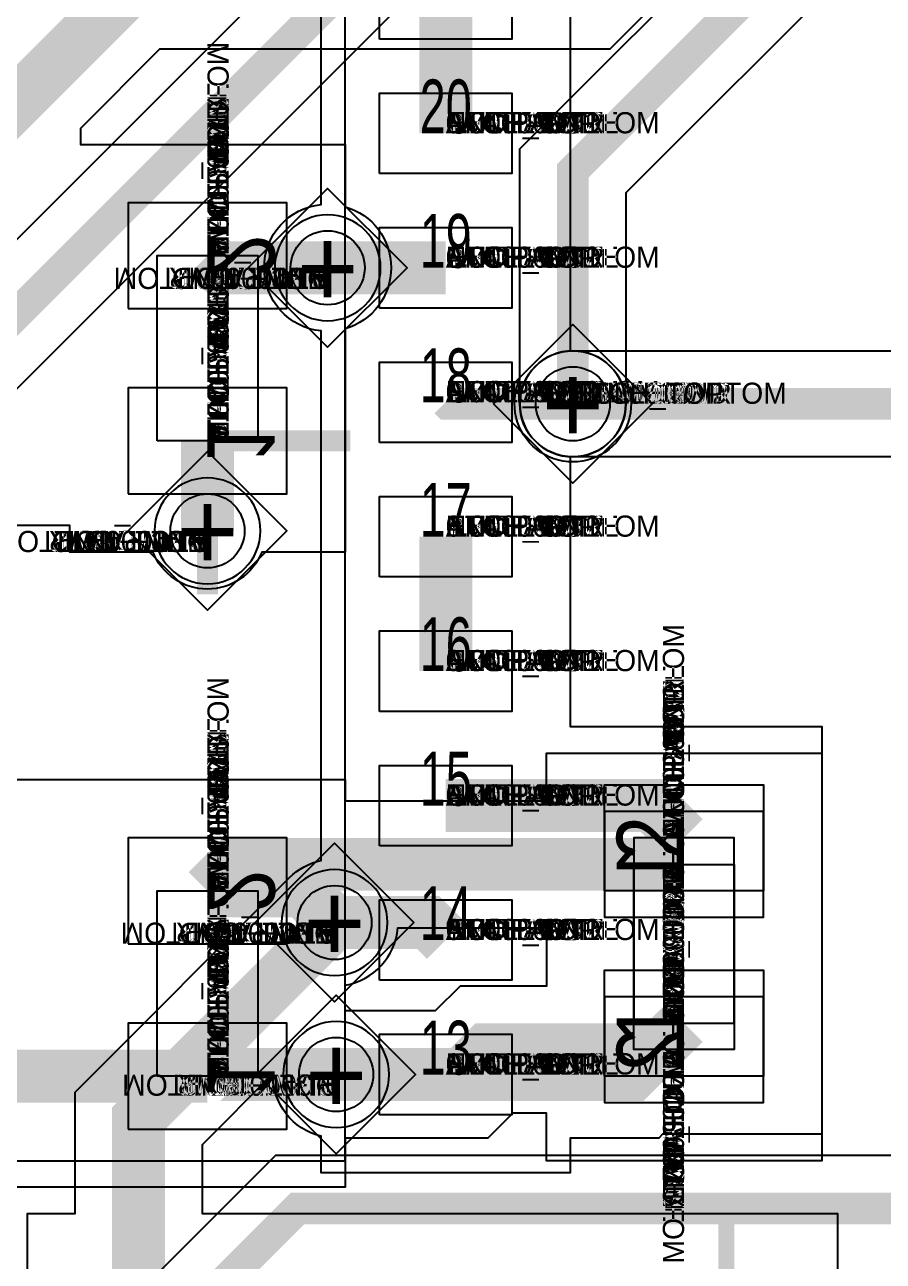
# Model space of a CAD drawing. Extents: x 0 to 323, y 0 to 320.
# Drawn here: x 105.59 to 113.69, y 182.36 to 194.04 of the extents above; entities that cross this region are included whole.
import ezdxf
from ezdxf.enums import TextEntityAlignment as Align

# ---------------------------------------------------------------- set-up
doc = ezdxf.new("R2010")
doc.units = 0
doc.header["$MEASUREMENT"] = 0
doc.layers.get('0').update_dxf_attribs({"linetype": 'CONTINUOUS'})
for name, color, linetype in [('CDN_FIGURES', 7, 'CONTINUOUS'), ('ETCH_BOTTOM', 7, 'CONTINUOUS'), ('ETCH_GND', 3, 'CONTINUOUS'), ('ETCH_INT1', 4, 'CONTINUOUS'), ('ETCH_INT2', 5, 'CONTINUOUS'), ('ETCH_PWR', 6, 'CONTINUOUS'), ('ETCH_TOP', 2, 'CONTINUOUS'), ('MANUFACTURING_NCLEGEND-1-6', 8, 'CONTINUOUS'), ('PACKAGE_GEOMETRY_ASSEMBLY_TOP', 11, 'CONTINUOUS'), ('PACKAGE_GEOMETRY_PIN_NUMBER', 9, 'CONTINUOUS')]:
    doc.layers.add(name, color=color, linetype=linetype)

# ---------------------------------------------------------------- blocks, each defined once
blk = doc.blocks.new('PAD_INFO')
for tag in ['SHAPE_TYPE', 'PAD_HEIGHT', 'PAD_LAYER', 'PAD_TYPE', 'PAD_WIDTH']:
    blk.add_attdef(tag, (0, 0), '', height=0.2)
at = {"flags": 2}
blk.add_attdef('CDN_TYPE', (0, 0), '', height=0.2, dxfattribs=at)
blk = doc.blocks.new('DRILL_INFO')
at = {"flags": 2}
blk.add_attdef('CDN_TYPE', (0, 0), '', height=0.2, dxfattribs=at)
for tag in ['FSHAPE', 'FCHAR', 'DRILL_HEIGHT', 'DIAMETER', 'PLATED', 'DRILL_WIDTH']:
    blk.add_attdef(tag, (0, 0), '', height=0.2)
blk = doc.blocks.new('VIA0700X0300')
at = {"layer": 'ETCH_BOTTOM'}
blk.add_circle((0, 0), 0.35, dxfattribs=at)
at = {"layer": 'ETCH_GND'}
blk.add_circle((0, 0), 0.35, dxfattribs=at)
at = {"layer": 'ETCH_INT1'}
blk.add_circle((0, 0), 0.35, dxfattribs=at)
at = {"layer": 'ETCH_INT2'}
blk.add_circle((0, 0), 0.35, dxfattribs=at)
at = {"layer": 'ETCH_PWR'}
blk.add_circle((0, 0), 0.35, dxfattribs=at)
at = {"layer": 'ETCH_TOP'}
blk.add_circle((0, 0), 0.35, dxfattribs=at)
ref = blk.add_blockref('PAD_INFO', (0, 0))
ref.add_attrib('PAD_LAYER', 'ETCH_TOP', (0, 0), dxfattribs={"height": 0.2})
ref.add_attrib('SHAPE_TYPE', 'NULL', (0, 0), dxfattribs={"height": 0.2})
ref.add_attrib('PAD_TYPE', 'ANTIPAD', (0, 0), dxfattribs={"height": 0.2})
ref.add_attrib('PAD_WIDTH', '0.000000', (0, 0), dxfattribs={"height": 0.2})
ref.add_attrib('PAD_HEIGHT', '0.000000', (0, 0), dxfattribs={"height": 0.2})
ref = blk.add_blockref('PAD_INFO', (0, 0))
ref.add_attrib('PAD_LAYER', 'ETCH_GND', (0, 0), dxfattribs={"height": 0.2})
ref.add_attrib('SHAPE_TYPE', 'NULL', (0, 0), dxfattribs={"height": 0.2})
ref.add_attrib('PAD_TYPE', 'ANTIPAD', (0, 0), dxfattribs={"height": 0.2})
ref.add_attrib('PAD_WIDTH', '0.000000', (0, 0), dxfattribs={"height": 0.2})
ref.add_attrib('PAD_HEIGHT', '0.000000', (0, 0), dxfattribs={"height": 0.2})
ref = blk.add_blockref('PAD_INFO', (0, 0))
ref.add_attrib('PAD_LAYER', 'ETCH_INT1', (0, 0), dxfattribs={"height": 0.2})
ref.add_attrib('SHAPE_TYPE', 'NULL', (0, 0), dxfattribs={"height": 0.2})
ref.add_attrib('PAD_TYPE', 'ANTIPAD', (0, 0), dxfattribs={"height": 0.2})
ref.add_attrib('PAD_WIDTH', '0.000000', (0, 0), dxfattribs={"height": 0.2})
ref.add_attrib('PAD_HEIGHT', '0.000000', (0, 0), dxfattribs={"height": 0.2})
ref = blk.add_blockref('PAD_INFO', (0, 0))
ref.add_attrib('PAD_LAYER', 'ETCH_INT2', (0, 0), dxfattribs={"height": 0.2})
ref.add_attrib('SHAPE_TYPE', 'NULL', (0, 0), dxfattribs={"height": 0.2})
ref.add_attrib('PAD_TYPE', 'ANTIPAD', (0, 0), dxfattribs={"height": 0.2})
ref.add_attrib('PAD_WIDTH', '0.000000', (0, 0), dxfattribs={"height": 0.2})
ref.add_attrib('PAD_HEIGHT', '0.000000', (0, 0), dxfattribs={"height": 0.2})
ref = blk.add_blockref('PAD_INFO', (0, 0))
ref.add_attrib('PAD_LAYER', 'ETCH_PWR', (0, 0), dxfattribs={"height": 0.2})
ref.add_attrib('SHAPE_TYPE', 'NULL', (0, 0), dxfattribs={"height": 0.2})
ref.add_attrib('PAD_TYPE', 'ANTIPAD', (0, 0), dxfattribs={"height": 0.2})
ref.add_attrib('PAD_WIDTH', '0.000000', (0, 0), dxfattribs={"height": 0.2})
ref.add_attrib('PAD_HEIGHT', '0.000000', (0, 0), dxfattribs={"height": 0.2})
ref = blk.add_blockref('PAD_INFO', (0, 0))
ref.add_attrib('PAD_LAYER', 'ETCH_BOTTOM', (0, 0), dxfattribs={"height": 0.2})
ref.add_attrib('SHAPE_TYPE', 'NULL', (0, 0), dxfattribs={"height": 0.2})
ref.add_attrib('PAD_TYPE', 'ANTIPAD', (0, 0), dxfattribs={"height": 0.2})
ref.add_attrib('PAD_WIDTH', '0.000000', (0, 0), dxfattribs={"height": 0.2})
ref.add_attrib('PAD_HEIGHT', '0.000000', (0, 0), dxfattribs={"height": 0.2})
ref = blk.add_blockref('PAD_INFO', (0, 0))
ref.add_attrib('PAD_LAYER', 'ETCH_TOP', (0, 0), dxfattribs={"height": 0.2})
ref.add_attrib('SHAPE_TYPE', 'NULL', (0, 0), dxfattribs={"height": 0.2})
ref.add_attrib('PAD_TYPE', 'THERMAL', (0, 0), dxfattribs={"height": 0.2})
ref.add_attrib('PAD_WIDTH', '0.000000', (0, 0), dxfattribs={"height": 0.2})
ref.add_attrib('PAD_HEIGHT', '0.000000', (0, 0), dxfattribs={"height": 0.2})
ref = blk.add_blockref('PAD_INFO', (0, 0))
ref.add_attrib('PAD_LAYER', 'ETCH_GND', (0, 0), dxfattribs={"height": 0.2})
ref.add_attrib('SHAPE_TYPE', 'NULL', (0, 0), dxfattribs={"height": 0.2})
ref.add_attrib('PAD_TYPE', 'THERMAL', (0, 0), dxfattribs={"height": 0.2})
ref.add_attrib('PAD_WIDTH', '0.000000', (0, 0), dxfattribs={"height": 0.2})
ref.add_attrib('PAD_HEIGHT', '0.000000', (0, 0), dxfattribs={"height": 0.2})
ref = blk.add_blockref('PAD_INFO', (0, 0))
ref.add_attrib('PAD_LAYER', 'ETCH_INT1', (0, 0), dxfattribs={"height": 0.2})
ref.add_attrib('SHAPE_TYPE', 'NULL', (0, 0), dxfattribs={"height": 0.2})
ref.add_attrib('PAD_TYPE', 'THERMAL', (0, 0), dxfattribs={"height": 0.2})
ref.add_attrib('PAD_WIDTH', '0.000000', (0, 0), dxfattribs={"height": 0.2})
ref.add_attrib('PAD_HEIGHT', '0.000000', (0, 0), dxfattribs={"height": 0.2})
ref = blk.add_blockref('PAD_INFO', (0, 0))
ref.add_attrib('PAD_LAYER', 'ETCH_INT2', (0, 0), dxfattribs={"height": 0.2})
ref.add_attrib('SHAPE_TYPE', 'NULL', (0, 0), dxfattribs={"height": 0.2})
ref.add_attrib('PAD_TYPE', 'THERMAL', (0, 0), dxfattribs={"height": 0.2})
ref.add_attrib('PAD_WIDTH', '0.000000', (0, 0), dxfattribs={"height": 0.2})
ref.add_attrib('PAD_HEIGHT', '0.000000', (0, 0), dxfattribs={"height": 0.2})
ref = blk.add_blockref('PAD_INFO', (0, 0))
ref.add_attrib('PAD_LAYER', 'ETCH_PWR', (0, 0), dxfattribs={"height": 0.2})
ref.add_attrib('SHAPE_TYPE', 'NULL', (0, 0), dxfattribs={"height": 0.2})
ref.add_attrib('PAD_TYPE', 'THERMAL', (0, 0), dxfattribs={"height": 0.2})
ref.add_attrib('PAD_WIDTH', '0.000000', (0, 0), dxfattribs={"height": 0.2})
ref.add_attrib('PAD_HEIGHT', '0.000000', (0, 0), dxfattribs={"height": 0.2})
ref = blk.add_blockref('PAD_INFO', (0, 0))
ref.add_attrib('PAD_LAYER', 'ETCH_BOTTOM', (0, 0), dxfattribs={"height": 0.2})
ref.add_attrib('SHAPE_TYPE', 'NULL', (0, 0), dxfattribs={"height": 0.2})
ref.add_attrib('PAD_TYPE', 'THERMAL', (0, 0), dxfattribs={"height": 0.2})
ref.add_attrib('PAD_WIDTH', '0.000000', (0, 0), dxfattribs={"height": 0.2})
ref.add_attrib('PAD_HEIGHT', '0.000000', (0, 0), dxfattribs={"height": 0.2})
ref = blk.add_blockref('PAD_INFO', (0, 0))
ref.add_attrib('PAD_LAYER', 'ETCH_TOP', (0, 0), dxfattribs={"height": 0.2})
ref.add_attrib('SHAPE_TYPE', 'CIRCLE', (0, 0), dxfattribs={"height": 0.2})
ref.add_attrib('PAD_TYPE', 'REGULAR', (0, 0), dxfattribs={"height": 0.2})
ref.add_attrib('PAD_WIDTH', '0.700000', (0, 0), dxfattribs={"height": 0.2})
ref.add_attrib('PAD_HEIGHT', '0.700000', (0, 0), dxfattribs={"height": 0.2})
ref = blk.add_blockref('PAD_INFO', (0, 0))
ref.add_attrib('PAD_LAYER', 'ETCH_GND', (0, 0), dxfattribs={"height": 0.2})
ref.add_attrib('SHAPE_TYPE', 'CIRCLE', (0, 0), dxfattribs={"height": 0.2})
ref.add_attrib('PAD_TYPE', 'REGULAR', (0, 0), dxfattribs={"height": 0.2})
ref.add_attrib('PAD_WIDTH', '0.700000', (0, 0), dxfattribs={"height": 0.2})
ref.add_attrib('PAD_HEIGHT', '0.700000', (0, 0), dxfattribs={"height": 0.2})
ref = blk.add_blockref('PAD_INFO', (0, 0))
ref.add_attrib('PAD_LAYER', 'ETCH_INT1', (0, 0), dxfattribs={"height": 0.2})
ref.add_attrib('SHAPE_TYPE', 'CIRCLE', (0, 0), dxfattribs={"height": 0.2})
ref.add_attrib('PAD_TYPE', 'REGULAR', (0, 0), dxfattribs={"height": 0.2})
ref.add_attrib('PAD_WIDTH', '0.700000', (0, 0), dxfattribs={"height": 0.2})
ref.add_attrib('PAD_HEIGHT', '0.700000', (0, 0), dxfattribs={"height": 0.2})
ref = blk.add_blockref('PAD_INFO', (0, 0))
ref.add_attrib('PAD_LAYER', 'ETCH_INT2', (0, 0), dxfattribs={"height": 0.2})
ref.add_attrib('SHAPE_TYPE', 'CIRCLE', (0, 0), dxfattribs={"height": 0.2})
ref.add_attrib('PAD_TYPE', 'REGULAR', (0, 0), dxfattribs={"height": 0.2})
ref.add_attrib('PAD_WIDTH', '0.700000', (0, 0), dxfattribs={"height": 0.2})
ref.add_attrib('PAD_HEIGHT', '0.700000', (0, 0), dxfattribs={"height": 0.2})
ref = blk.add_blockref('PAD_INFO', (0, 0))
ref.add_attrib('PAD_LAYER', 'ETCH_PWR', (0, 0), dxfattribs={"height": 0.2})
ref.add_attrib('SHAPE_TYPE', 'CIRCLE', (0, 0), dxfattribs={"height": 0.2})
ref.add_attrib('PAD_TYPE', 'REGULAR', (0, 0), dxfattribs={"height": 0.2})
ref.add_attrib('PAD_WIDTH', '0.700000', (0, 0), dxfattribs={"height": 0.2})
ref.add_attrib('PAD_HEIGHT', '0.700000', (0, 0), dxfattribs={"height": 0.2})
ref = blk.add_blockref('PAD_INFO', (0, 0))
ref.add_attrib('PAD_LAYER', 'ETCH_BOTTOM', (0, 0), dxfattribs={"height": 0.2})
ref.add_attrib('SHAPE_TYPE', 'CIRCLE', (0, 0), dxfattribs={"height": 0.2})
ref.add_attrib('PAD_TYPE', 'REGULAR', (0, 0), dxfattribs={"height": 0.2})
ref.add_attrib('PAD_WIDTH', '0.700000', (0, 0), dxfattribs={"height": 0.2})
ref.add_attrib('PAD_HEIGHT', '0.700000', (0, 0), dxfattribs={"height": 0.2})
ref = blk.add_blockref('DRILL_INFO', (0, 0))
ref.add_attrib('DIAMETER', '0.300000', (0, 0), dxfattribs={"height": 0.2})
ref.add_attrib('PLATED', 'PLATED', (0, 0), dxfattribs={"height": 0.2})
ref.add_attrib('FSHAPE', 'DIAMOND', (0, 0), dxfattribs={"height": 0.2})
ref.add_attrib('FCHAR', '+', (0, 0), dxfattribs={"height": 0.2})
ref.add_attrib('DRILL_WIDTH', '1.500000', (0, 0), dxfattribs={"height": 0.2})
ref.add_attrib('DRILL_HEIGHT', '1.500000', (0, 0), dxfattribs={"height": 0.2})
for tag in ['CDN_TYPE', 'PIN']:
    blk.add_attdef(tag, (0, 0), '', height=0.2)
at = {"flags": 2}
for tag in ['PSTKNAME', 'BBV']:
    blk.add_attdef(tag, (0, 0), '', height=0.2, dxfattribs=at)
blk = doc.blocks.new('FIGURE_DIAMOND')
at = {"layer": 'CDN_FIGURES'}
blk.add_lwpolyline([(-0.5, 0), (0, 0.5), (0.5, 0), (0, -0.5)], close=True, dxfattribs=at)
blk = doc.blocks.new('RC1000X1500TS')
at = {"layer": 'ETCH_TOP'}
blk.add_lwpolyline([(-0.5, -0.75), (-0.5, 0.75), (0.5, 0.75), (0.5, -0.75)], close=True, dxfattribs=at)
ref = blk.add_blockref('PAD_INFO', (0, 0))
ref.add_attrib('PAD_LAYER', 'ETCH_TOP', (0, 0), dxfattribs={"height": 0.2})
ref.add_attrib('SHAPE_TYPE', 'NULL', (0, 0), dxfattribs={"height": 0.2})
ref.add_attrib('PAD_TYPE', 'ANTIPAD', (0, 0), dxfattribs={"height": 0.2})
ref.add_attrib('PAD_WIDTH', '0.000000', (0, 0), dxfattribs={"height": 0.2})
ref.add_attrib('PAD_HEIGHT', '0.000000', (0, 0), dxfattribs={"height": 0.2})
ref = blk.add_blockref('PAD_INFO', (0, 0))
ref.add_attrib('PAD_LAYER', 'ETCH_GND', (0, 0), dxfattribs={"height": 0.2})
ref.add_attrib('SHAPE_TYPE', 'NULL', (0, 0), dxfattribs={"height": 0.2})
ref.add_attrib('PAD_TYPE', 'ANTIPAD', (0, 0), dxfattribs={"height": 0.2})
ref.add_attrib('PAD_WIDTH', '0.000000', (0, 0), dxfattribs={"height": 0.2})
ref.add_attrib('PAD_HEIGHT', '0.000000', (0, 0), dxfattribs={"height": 0.2})
ref = blk.add_blockref('PAD_INFO', (0, 0))
ref.add_attrib('PAD_LAYER', 'ETCH_INT1', (0, 0), dxfattribs={"height": 0.2})
ref.add_attrib('SHAPE_TYPE', 'NULL', (0, 0), dxfattribs={"height": 0.2})
ref.add_attrib('PAD_TYPE', 'ANTIPAD', (0, 0), dxfattribs={"height": 0.2})
ref.add_attrib('PAD_WIDTH', '0.000000', (0, 0), dxfattribs={"height": 0.2})
ref.add_attrib('PAD_HEIGHT', '0.000000', (0, 0), dxfattribs={"height": 0.2})
ref = blk.add_blockref('PAD_INFO', (0, 0))
ref.add_attrib('PAD_LAYER', 'ETCH_INT2', (0, 0), dxfattribs={"height": 0.2})
ref.add_attrib('SHAPE_TYPE', 'NULL', (0, 0), dxfattribs={"height": 0.2})
ref.add_attrib('PAD_TYPE', 'ANTIPAD', (0, 0), dxfattribs={"height": 0.2})
ref.add_attrib('PAD_WIDTH', '0.000000', (0, 0), dxfattribs={"height": 0.2})
ref.add_attrib('PAD_HEIGHT', '0.000000', (0, 0), dxfattribs={"height": 0.2})
ref = blk.add_blockref('PAD_INFO', (0, 0))
ref.add_attrib('PAD_LAYER', 'ETCH_PWR', (0, 0), dxfattribs={"height": 0.2})
ref.add_attrib('SHAPE_TYPE', 'NULL', (0, 0), dxfattribs={"height": 0.2})
ref.add_attrib('PAD_TYPE', 'ANTIPAD', (0, 0), dxfattribs={"height": 0.2})
ref.add_attrib('PAD_WIDTH', '0.000000', (0, 0), dxfattribs={"height": 0.2})
ref.add_attrib('PAD_HEIGHT', '0.000000', (0, 0), dxfattribs={"height": 0.2})
ref = blk.add_blockref('PAD_INFO', (0, 0))
ref.add_attrib('PAD_LAYER', 'ETCH_BOTTOM', (0, 0), dxfattribs={"height": 0.2})
ref.add_attrib('SHAPE_TYPE', 'NULL', (0, 0), dxfattribs={"height": 0.2})
ref.add_attrib('PAD_TYPE', 'ANTIPAD', (0, 0), dxfattribs={"height": 0.2})
ref.add_attrib('PAD_WIDTH', '0.000000', (0, 0), dxfattribs={"height": 0.2})
ref.add_attrib('PAD_HEIGHT', '0.000000', (0, 0), dxfattribs={"height": 0.2})
ref = blk.add_blockref('PAD_INFO', (0, 0))
ref.add_attrib('PAD_LAYER', 'ETCH_TOP', (0, 0), dxfattribs={"height": 0.2})
ref.add_attrib('SHAPE_TYPE', 'NULL', (0, 0), dxfattribs={"height": 0.2})
ref.add_attrib('PAD_TYPE', 'THERMAL', (0, 0), dxfattribs={"height": 0.2})
ref.add_attrib('PAD_WIDTH', '0.000000', (0, 0), dxfattribs={"height": 0.2})
ref.add_attrib('PAD_HEIGHT', '0.000000', (0, 0), dxfattribs={"height": 0.2})
ref = blk.add_blockref('PAD_INFO', (0, 0))
ref.add_attrib('PAD_LAYER', 'ETCH_GND', (0, 0), dxfattribs={"height": 0.2})
ref.add_attrib('SHAPE_TYPE', 'NULL', (0, 0), dxfattribs={"height": 0.2})
ref.add_attrib('PAD_TYPE', 'THERMAL', (0, 0), dxfattribs={"height": 0.2})
ref.add_attrib('PAD_WIDTH', '0.000000', (0, 0), dxfattribs={"height": 0.2})
ref.add_attrib('PAD_HEIGHT', '0.000000', (0, 0), dxfattribs={"height": 0.2})
ref = blk.add_blockref('PAD_INFO', (0, 0))
ref.add_attrib('PAD_LAYER', 'ETCH_INT1', (0, 0), dxfattribs={"height": 0.2})
ref.add_attrib('SHAPE_TYPE', 'NULL', (0, 0), dxfattribs={"height": 0.2})
ref.add_attrib('PAD_TYPE', 'THERMAL', (0, 0), dxfattribs={"height": 0.2})
ref.add_attrib('PAD_WIDTH', '0.000000', (0, 0), dxfattribs={"height": 0.2})
ref.add_attrib('PAD_HEIGHT', '0.000000', (0, 0), dxfattribs={"height": 0.2})
ref = blk.add_blockref('PAD_INFO', (0, 0))
ref.add_attrib('PAD_LAYER', 'ETCH_INT2', (0, 0), dxfattribs={"height": 0.2})
ref.add_attrib('SHAPE_TYPE', 'NULL', (0, 0), dxfattribs={"height": 0.2})
ref.add_attrib('PAD_TYPE', 'THERMAL', (0, 0), dxfattribs={"height": 0.2})
ref.add_attrib('PAD_WIDTH', '0.000000', (0, 0), dxfattribs={"height": 0.2})
ref.add_attrib('PAD_HEIGHT', '0.000000', (0, 0), dxfattribs={"height": 0.2})
ref = blk.add_blockref('PAD_INFO', (0, 0))
ref.add_attrib('PAD_LAYER', 'ETCH_PWR', (0, 0), dxfattribs={"height": 0.2})
ref.add_attrib('SHAPE_TYPE', 'NULL', (0, 0), dxfattribs={"height": 0.2})
ref.add_attrib('PAD_TYPE', 'THERMAL', (0, 0), dxfattribs={"height": 0.2})
ref.add_attrib('PAD_WIDTH', '0.000000', (0, 0), dxfattribs={"height": 0.2})
ref.add_attrib('PAD_HEIGHT', '0.000000', (0, 0), dxfattribs={"height": 0.2})
ref = blk.add_blockref('PAD_INFO', (0, 0))
ref.add_attrib('PAD_LAYER', 'ETCH_BOTTOM', (0, 0), dxfattribs={"height": 0.2})
ref.add_attrib('SHAPE_TYPE', 'NULL', (0, 0), dxfattribs={"height": 0.2})
ref.add_attrib('PAD_TYPE', 'THERMAL', (0, 0), dxfattribs={"height": 0.2})
ref.add_attrib('PAD_WIDTH', '0.000000', (0, 0), dxfattribs={"height": 0.2})
ref.add_attrib('PAD_HEIGHT', '0.000000', (0, 0), dxfattribs={"height": 0.2})
ref = blk.add_blockref('PAD_INFO', (0, 0))
ref.add_attrib('PAD_LAYER', 'ETCH_GND', (0, 0), dxfattribs={"height": 0.2})
ref.add_attrib('SHAPE_TYPE', 'NULL', (0, 0), dxfattribs={"height": 0.2})
ref.add_attrib('PAD_TYPE', 'REGULAR', (0, 0), dxfattribs={"height": 0.2})
ref.add_attrib('PAD_WIDTH', '0.000000', (0, 0), dxfattribs={"height": 0.2})
ref.add_attrib('PAD_HEIGHT', '0.000000', (0, 0), dxfattribs={"height": 0.2})
ref = blk.add_blockref('PAD_INFO', (0, 0))
ref.add_attrib('PAD_LAYER', 'ETCH_INT1', (0, 0), dxfattribs={"height": 0.2})
ref.add_attrib('SHAPE_TYPE', 'NULL', (0, 0), dxfattribs={"height": 0.2})
ref.add_attrib('PAD_TYPE', 'REGULAR', (0, 0), dxfattribs={"height": 0.2})
ref.add_attrib('PAD_WIDTH', '0.000000', (0, 0), dxfattribs={"height": 0.2})
ref.add_attrib('PAD_HEIGHT', '0.000000', (0, 0), dxfattribs={"height": 0.2})
ref = blk.add_blockref('PAD_INFO', (0, 0))
ref.add_attrib('PAD_LAYER', 'ETCH_INT2', (0, 0), dxfattribs={"height": 0.2})
ref.add_attrib('SHAPE_TYPE', 'NULL', (0, 0), dxfattribs={"height": 0.2})
ref.add_attrib('PAD_TYPE', 'REGULAR', (0, 0), dxfattribs={"height": 0.2})
ref.add_attrib('PAD_WIDTH', '0.000000', (0, 0), dxfattribs={"height": 0.2})
ref.add_attrib('PAD_HEIGHT', '0.000000', (0, 0), dxfattribs={"height": 0.2})
ref = blk.add_blockref('PAD_INFO', (0, 0))
ref.add_attrib('PAD_LAYER', 'ETCH_PWR', (0, 0), dxfattribs={"height": 0.2})
ref.add_attrib('SHAPE_TYPE', 'NULL', (0, 0), dxfattribs={"height": 0.2})
ref.add_attrib('PAD_TYPE', 'REGULAR', (0, 0), dxfattribs={"height": 0.2})
ref.add_attrib('PAD_WIDTH', '0.000000', (0, 0), dxfattribs={"height": 0.2})
ref.add_attrib('PAD_HEIGHT', '0.000000', (0, 0), dxfattribs={"height": 0.2})
ref = blk.add_blockref('PAD_INFO', (0, 0))
ref.add_attrib('PAD_LAYER', 'ETCH_BOTTOM', (0, 0), dxfattribs={"height": 0.2})
ref.add_attrib('SHAPE_TYPE', 'NULL', (0, 0), dxfattribs={"height": 0.2})
ref.add_attrib('PAD_TYPE', 'REGULAR', (0, 0), dxfattribs={"height": 0.2})
ref.add_attrib('PAD_WIDTH', '0.000000', (0, 0), dxfattribs={"height": 0.2})
ref.add_attrib('PAD_HEIGHT', '0.000000', (0, 0), dxfattribs={"height": 0.2})
ref = blk.add_blockref('DRILL_INFO', (0, 0))
ref.add_attrib('DIAMETER', '0.000000', (0, 0), dxfattribs={"height": 0.2})
ref.add_attrib('PLATED', 'PLATED', (0, 0), dxfattribs={"height": 0.2})
ref.add_attrib('FSHAPE', 'NULL', (0, 0), dxfattribs={"height": 0.2})
ref.add_attrib('DRILL_WIDTH', '0.000000', (0, 0), dxfattribs={"height": 0.2})
ref.add_attrib('DRILL_HEIGHT', '0.000000', (0, 0), dxfattribs={"height": 0.2})
ref = blk.add_blockref('PAD_INFO', (0, 0))
ref.add_attrib('PAD_LAYER', 'ETCH_TOP', (0, 0), dxfattribs={"height": 0.2})
ref.add_attrib('SHAPE_TYPE', 'RECTANGLE', (0, 0), dxfattribs={"height": 0.2})
ref.add_attrib('PAD_TYPE', 'REGULAR', (0, 0), dxfattribs={"height": 0.2})
ref.add_attrib('PAD_WIDTH', '1.000000', (0, 0), dxfattribs={"height": 0.2})
ref.add_attrib('PAD_HEIGHT', '1.500000', (0, 0), dxfattribs={"height": 0.2})
for tag in ['CDN_TYPE', 'PIN']:
    blk.add_attdef(tag, (0, 0), '', height=0.2)
at = {"flags": 2}
for tag in ['PSTKNAME', 'BBV']:
    blk.add_attdef(tag, (0, 0), '', height=0.2, dxfattribs=at)
blk = doc.blocks.new('F56')
at = {"layer": 'PACKAGE_GEOMETRY_ASSEMBLY_TOP'}
blk.add_lwpolyline([(0, -0.475), (1.75, -0.475), (1.75, 0.475), (0, 0.475)], close=True, dxfattribs=at)
at = {"layer": 'ETCH_TOP'}
ref = blk.add_blockref('RC1000X1500TS', (0, 0), dxfattribs=at)
ref.add_attrib('CDN_TYPE', 'PIN', (0, 0), dxfattribs={"height": 0.2})
ref.add_attrib('PIN', '1', (0, 0), dxfattribs={"height": 0.2})
ref = blk.add_blockref('RC1000X1500TS', (1.75, 0), dxfattribs=at)
ref.add_attrib('CDN_TYPE', 'PIN', (0, 0), dxfattribs={"height": 0.2})
ref.add_attrib('PIN', '2', (0, 0), dxfattribs={"height": 0.2})
at = {"flags": 2}
for tag in ['SYMBOL_TYPE', 'CDN_TYPE', 'REFDES']:
    blk.add_attdef(tag, (0, 0), '', height=0.2, dxfattribs=at)
blk = doc.blocks.new('RC1250X0760TS')
at = {"layer": 'ETCH_TOP'}
blk.add_lwpolyline([(-0.625, -0.38), (-0.625, 0.38), (0.625, 0.38), (0.625, -0.38)], close=True, dxfattribs=at)
ref = blk.add_blockref('PAD_INFO', (0, 0))
ref.add_attrib('PAD_LAYER', 'ETCH_TOP', (0, 0), dxfattribs={"height": 0.2})
ref.add_attrib('SHAPE_TYPE', 'NULL', (0, 0), dxfattribs={"height": 0.2})
ref.add_attrib('PAD_TYPE', 'ANTIPAD', (0, 0), dxfattribs={"height": 0.2})
ref.add_attrib('PAD_WIDTH', '0.000000', (0, 0), dxfattribs={"height": 0.2})
ref.add_attrib('PAD_HEIGHT', '0.000000', (0, 0), dxfattribs={"height": 0.2})
ref = blk.add_blockref('PAD_INFO', (0, 0))
ref.add_attrib('PAD_LAYER', 'ETCH_GND', (0, 0), dxfattribs={"height": 0.2})
ref.add_attrib('SHAPE_TYPE', 'NULL', (0, 0), dxfattribs={"height": 0.2})
ref.add_attrib('PAD_TYPE', 'ANTIPAD', (0, 0), dxfattribs={"height": 0.2})
ref.add_attrib('PAD_WIDTH', '0.000000', (0, 0), dxfattribs={"height": 0.2})
ref.add_attrib('PAD_HEIGHT', '0.000000', (0, 0), dxfattribs={"height": 0.2})
ref = blk.add_blockref('PAD_INFO', (0, 0))
ref.add_attrib('PAD_LAYER', 'ETCH_INT1', (0, 0), dxfattribs={"height": 0.2})
ref.add_attrib('SHAPE_TYPE', 'NULL', (0, 0), dxfattribs={"height": 0.2})
ref.add_attrib('PAD_TYPE', 'ANTIPAD', (0, 0), dxfattribs={"height": 0.2})
ref.add_attrib('PAD_WIDTH', '0.000000', (0, 0), dxfattribs={"height": 0.2})
ref.add_attrib('PAD_HEIGHT', '0.000000', (0, 0), dxfattribs={"height": 0.2})
ref = blk.add_blockref('PAD_INFO', (0, 0))
ref.add_attrib('PAD_LAYER', 'ETCH_INT2', (0, 0), dxfattribs={"height": 0.2})
ref.add_attrib('SHAPE_TYPE', 'NULL', (0, 0), dxfattribs={"height": 0.2})
ref.add_attrib('PAD_TYPE', 'ANTIPAD', (0, 0), dxfattribs={"height": 0.2})
ref.add_attrib('PAD_WIDTH', '0.000000', (0, 0), dxfattribs={"height": 0.2})
ref.add_attrib('PAD_HEIGHT', '0.000000', (0, 0), dxfattribs={"height": 0.2})
ref = blk.add_blockref('PAD_INFO', (0, 0))
ref.add_attrib('PAD_LAYER', 'ETCH_PWR', (0, 0), dxfattribs={"height": 0.2})
ref.add_attrib('SHAPE_TYPE', 'NULL', (0, 0), dxfattribs={"height": 0.2})
ref.add_attrib('PAD_TYPE', 'ANTIPAD', (0, 0), dxfattribs={"height": 0.2})
ref.add_attrib('PAD_WIDTH', '0.000000', (0, 0), dxfattribs={"height": 0.2})
ref.add_attrib('PAD_HEIGHT', '0.000000', (0, 0), dxfattribs={"height": 0.2})
ref = blk.add_blockref('PAD_INFO', (0, 0))
ref.add_attrib('PAD_LAYER', 'ETCH_BOTTOM', (0, 0), dxfattribs={"height": 0.2})
ref.add_attrib('SHAPE_TYPE', 'NULL', (0, 0), dxfattribs={"height": 0.2})
ref.add_attrib('PAD_TYPE', 'ANTIPAD', (0, 0), dxfattribs={"height": 0.2})
ref.add_attrib('PAD_WIDTH', '0.000000', (0, 0), dxfattribs={"height": 0.2})
ref.add_attrib('PAD_HEIGHT', '0.000000', (0, 0), dxfattribs={"height": 0.2})
ref = blk.add_blockref('PAD_INFO', (0, 0))
ref.add_attrib('PAD_LAYER', 'ETCH_TOP', (0, 0), dxfattribs={"height": 0.2})
ref.add_attrib('SHAPE_TYPE', 'NULL', (0, 0), dxfattribs={"height": 0.2})
ref.add_attrib('PAD_TYPE', 'THERMAL', (0, 0), dxfattribs={"height": 0.2})
ref.add_attrib('PAD_WIDTH', '0.000000', (0, 0), dxfattribs={"height": 0.2})
ref.add_attrib('PAD_HEIGHT', '0.000000', (0, 0), dxfattribs={"height": 0.2})
ref = blk.add_blockref('PAD_INFO', (0, 0))
ref.add_attrib('PAD_LAYER', 'ETCH_GND', (0, 0), dxfattribs={"height": 0.2})
ref.add_attrib('SHAPE_TYPE', 'NULL', (0, 0), dxfattribs={"height": 0.2})
ref.add_attrib('PAD_TYPE', 'THERMAL', (0, 0), dxfattribs={"height": 0.2})
ref.add_attrib('PAD_WIDTH', '0.000000', (0, 0), dxfattribs={"height": 0.2})
ref.add_attrib('PAD_HEIGHT', '0.000000', (0, 0), dxfattribs={"height": 0.2})
ref = blk.add_blockref('PAD_INFO', (0, 0))
ref.add_attrib('PAD_LAYER', 'ETCH_INT1', (0, 0), dxfattribs={"height": 0.2})
ref.add_attrib('SHAPE_TYPE', 'NULL', (0, 0), dxfattribs={"height": 0.2})
ref.add_attrib('PAD_TYPE', 'THERMAL', (0, 0), dxfattribs={"height": 0.2})
ref.add_attrib('PAD_WIDTH', '0.000000', (0, 0), dxfattribs={"height": 0.2})
ref.add_attrib('PAD_HEIGHT', '0.000000', (0, 0), dxfattribs={"height": 0.2})
ref = blk.add_blockref('PAD_INFO', (0, 0))
ref.add_attrib('PAD_LAYER', 'ETCH_INT2', (0, 0), dxfattribs={"height": 0.2})
ref.add_attrib('SHAPE_TYPE', 'NULL', (0, 0), dxfattribs={"height": 0.2})
ref.add_attrib('PAD_TYPE', 'THERMAL', (0, 0), dxfattribs={"height": 0.2})
ref.add_attrib('PAD_WIDTH', '0.000000', (0, 0), dxfattribs={"height": 0.2})
ref.add_attrib('PAD_HEIGHT', '0.000000', (0, 0), dxfattribs={"height": 0.2})
ref = blk.add_blockref('PAD_INFO', (0, 0))
ref.add_attrib('PAD_LAYER', 'ETCH_PWR', (0, 0), dxfattribs={"height": 0.2})
ref.add_attrib('SHAPE_TYPE', 'NULL', (0, 0), dxfattribs={"height": 0.2})
ref.add_attrib('PAD_TYPE', 'THERMAL', (0, 0), dxfattribs={"height": 0.2})
ref.add_attrib('PAD_WIDTH', '0.000000', (0, 0), dxfattribs={"height": 0.2})
ref.add_attrib('PAD_HEIGHT', '0.000000', (0, 0), dxfattribs={"height": 0.2})
ref = blk.add_blockref('PAD_INFO', (0, 0))
ref.add_attrib('PAD_LAYER', 'ETCH_BOTTOM', (0, 0), dxfattribs={"height": 0.2})
ref.add_attrib('SHAPE_TYPE', 'NULL', (0, 0), dxfattribs={"height": 0.2})
ref.add_attrib('PAD_TYPE', 'THERMAL', (0, 0), dxfattribs={"height": 0.2})
ref.add_attrib('PAD_WIDTH', '0.000000', (0, 0), dxfattribs={"height": 0.2})
ref.add_attrib('PAD_HEIGHT', '0.000000', (0, 0), dxfattribs={"height": 0.2})
ref = blk.add_blockref('PAD_INFO', (0, 0))
ref.add_attrib('PAD_LAYER', 'ETCH_TOP', (0, 0), dxfattribs={"height": 0.2})
ref.add_attrib('SHAPE_TYPE', 'RECTANGLE', (0, 0), dxfattribs={"height": 0.2})
ref.add_attrib('PAD_TYPE', 'REGULAR', (0, 0), dxfattribs={"height": 0.2})
ref.add_attrib('PAD_WIDTH', '1.250000', (0, 0), dxfattribs={"height": 0.2})
ref.add_attrib('PAD_HEIGHT', '0.760000', (0, 0), dxfattribs={"height": 0.2})
ref = blk.add_blockref('PAD_INFO', (0, 0))
ref.add_attrib('PAD_LAYER', 'ETCH_GND', (0, 0), dxfattribs={"height": 0.2})
ref.add_attrib('SHAPE_TYPE', 'NULL', (0, 0), dxfattribs={"height": 0.2})
ref.add_attrib('PAD_TYPE', 'REGULAR', (0, 0), dxfattribs={"height": 0.2})
ref.add_attrib('PAD_WIDTH', '0.000000', (0, 0), dxfattribs={"height": 0.2})
ref.add_attrib('PAD_HEIGHT', '0.000000', (0, 0), dxfattribs={"height": 0.2})
ref = blk.add_blockref('PAD_INFO', (0, 0))
ref.add_attrib('PAD_LAYER', 'ETCH_INT1', (0, 0), dxfattribs={"height": 0.2})
ref.add_attrib('SHAPE_TYPE', 'NULL', (0, 0), dxfattribs={"height": 0.2})
ref.add_attrib('PAD_TYPE', 'REGULAR', (0, 0), dxfattribs={"height": 0.2})
ref.add_attrib('PAD_WIDTH', '0.000000', (0, 0), dxfattribs={"height": 0.2})
ref.add_attrib('PAD_HEIGHT', '0.000000', (0, 0), dxfattribs={"height": 0.2})
ref = blk.add_blockref('PAD_INFO', (0, 0))
ref.add_attrib('PAD_LAYER', 'ETCH_INT2', (0, 0), dxfattribs={"height": 0.2})
ref.add_attrib('SHAPE_TYPE', 'NULL', (0, 0), dxfattribs={"height": 0.2})
ref.add_attrib('PAD_TYPE', 'REGULAR', (0, 0), dxfattribs={"height": 0.2})
ref.add_attrib('PAD_WIDTH', '0.000000', (0, 0), dxfattribs={"height": 0.2})
ref.add_attrib('PAD_HEIGHT', '0.000000', (0, 0), dxfattribs={"height": 0.2})
ref = blk.add_blockref('PAD_INFO', (0, 0))
ref.add_attrib('PAD_LAYER', 'ETCH_PWR', (0, 0), dxfattribs={"height": 0.2})
ref.add_attrib('SHAPE_TYPE', 'NULL', (0, 0), dxfattribs={"height": 0.2})
ref.add_attrib('PAD_TYPE', 'REGULAR', (0, 0), dxfattribs={"height": 0.2})
ref.add_attrib('PAD_WIDTH', '0.000000', (0, 0), dxfattribs={"height": 0.2})
ref.add_attrib('PAD_HEIGHT', '0.000000', (0, 0), dxfattribs={"height": 0.2})
ref = blk.add_blockref('PAD_INFO', (0, 0))
ref.add_attrib('PAD_LAYER', 'ETCH_BOTTOM', (0, 0), dxfattribs={"height": 0.2})
ref.add_attrib('SHAPE_TYPE', 'NULL', (0, 0), dxfattribs={"height": 0.2})
ref.add_attrib('PAD_TYPE', 'REGULAR', (0, 0), dxfattribs={"height": 0.2})
ref.add_attrib('PAD_WIDTH', '0.000000', (0, 0), dxfattribs={"height": 0.2})
ref.add_attrib('PAD_HEIGHT', '0.000000', (0, 0), dxfattribs={"height": 0.2})
ref = blk.add_blockref('DRILL_INFO', (0, 0))
ref.add_attrib('DIAMETER', '0.000000', (0, 0), dxfattribs={"height": 0.2})
ref.add_attrib('PLATED', 'PLATED', (0, 0), dxfattribs={"height": 0.2})
ref.add_attrib('FSHAPE', 'NULL', (0, 0), dxfattribs={"height": 0.2})
ref.add_attrib('DRILL_WIDTH', '0.000000', (0, 0), dxfattribs={"height": 0.2})
ref.add_attrib('DRILL_HEIGHT', '0.000000', (0, 0), dxfattribs={"height": 0.2})
for tag in ['CDN_TYPE', 'PIN']:
    blk.add_attdef(tag, (0, 0), '', height=0.2)
at = {"flags": 2}
for tag in ['PSTKNAME', 'BBV']:
    blk.add_attdef(tag, (0, 0), '', height=0.2, dxfattribs=at)
blk = doc.blocks.new('SO-24W')
at = {"layer": 'PACKAGE_GEOMETRY_ASSEMBLY_TOP'}
blk.add_lwpolyline([(-3.8, -7.8), (3.8, -7.8), (3.8, 7.8), (-3.8, 7.8)], close=True, dxfattribs=at)
at = {"layer": 'ETCH_TOP'}
ref = blk.add_blockref('RC1250X0760TS', (4.75, 6.985), dxfattribs=at)
ref.add_attrib('CDN_TYPE', 'PIN', (0, 0), dxfattribs={"height": 0.2})
ref.add_attrib('PIN', '24', (0, 0), dxfattribs={"height": 0.2})
ref = blk.add_blockref('RC1250X0760TS', (4.75, 5.715), dxfattribs=at)
ref.add_attrib('CDN_TYPE', 'PIN', (0, 0), dxfattribs={"height": 0.2})
ref.add_attrib('PIN', '23', (0, 0), dxfattribs={"height": 0.2})
ref = blk.add_blockref('RC1250X0760TS', (4.75, 4.445), dxfattribs=at)
ref.add_attrib('CDN_TYPE', 'PIN', (0, 0), dxfattribs={"height": 0.2})
ref.add_attrib('PIN', '22', (0, 0), dxfattribs={"height": 0.2})
ref = blk.add_blockref('RC1250X0760TS', (4.75, 3.175), dxfattribs=at)
ref.add_attrib('CDN_TYPE', 'PIN', (0, 0), dxfattribs={"height": 0.2})
ref.add_attrib('PIN', '21', (0, 0), dxfattribs={"height": 0.2})
ref = blk.add_blockref('RC1250X0760TS', (4.75, 1.905), dxfattribs=at)
ref.add_attrib('CDN_TYPE', 'PIN', (0, 0), dxfattribs={"height": 0.2})
ref.add_attrib('PIN', '20', (0, 0), dxfattribs={"height": 0.2})
ref = blk.add_blockref('RC1250X0760TS', (4.75, 0.635), dxfattribs=at)
ref.add_attrib('CDN_TYPE', 'PIN', (0, 0), dxfattribs={"height": 0.2})
ref.add_attrib('PIN', '19', (0, 0), dxfattribs={"height": 0.2})
ref = blk.add_blockref('RC1250X0760TS', (4.75, -0.635), dxfattribs=at)
ref.add_attrib('CDN_TYPE', 'PIN', (0, 0), dxfattribs={"height": 0.2})
ref.add_attrib('PIN', '18', (0, 0), dxfattribs={"height": 0.2})
ref = blk.add_blockref('RC1250X0760TS', (4.75, -3.175), dxfattribs=at)
ref.add_attrib('CDN_TYPE', 'PIN', (0, 0), dxfattribs={"height": 0.2})
ref.add_attrib('PIN', '16', (0, 0), dxfattribs={"height": 0.2})
ref = blk.add_blockref('RC1250X0760TS', (4.75, -6.985), dxfattribs=at)
ref.add_attrib('CDN_TYPE', 'PIN', (0, 0), dxfattribs={"height": 0.2})
ref.add_attrib('PIN', '13', (0, 0), dxfattribs={"height": 0.2})
ref = blk.add_blockref('RC1250X0760TS', (4.75, -1.905), dxfattribs=at)
ref.add_attrib('CDN_TYPE', 'PIN', (0, 0), dxfattribs={"height": 0.2})
ref.add_attrib('PIN', '17', (0, 0), dxfattribs={"height": 0.2})
ref = blk.add_blockref('RC1250X0760TS', (4.75, -4.445), dxfattribs=at)
ref.add_attrib('CDN_TYPE', 'PIN', (0, 0), dxfattribs={"height": 0.2})
ref.add_attrib('PIN', '15', (0, 0), dxfattribs={"height": 0.2})
ref = blk.add_blockref('RC1250X0760TS', (4.75, -5.715), dxfattribs=at)
ref.add_attrib('CDN_TYPE', 'PIN', (0, 0), dxfattribs={"height": 0.2})
ref.add_attrib('PIN', '14', (0, 0), dxfattribs={"height": 0.2})
at = {"flags": 2}
for tag in ['SYMBOL_TYPE', 'CDN_TYPE', 'REFDES']:
    blk.add_attdef(tag, (0, 0), '', height=0.2, dxfattribs=at)

msp = doc.modelspace()

# ---------------------------------------------------------------- linework, layer by layer
at = {"layer": 'ETCH_BOTTOM'}
for points, format in [([(112.913, 209.605, 0.3, 0.3, 0), (112.913, 194.805, 0.3, 0.3, 0), (110.763, 192.655, 0.3, 0.3, 0), (110.763, 190.455, 0.3, 0.3, 0)], "xyseb"), ([(111.813, 195.355, 0.5, 0.5, 0), (110.863, 194.405, 0.5, 0.5, 0), (106.613, 194.405, 0.5, 0.5, 0), (104.813, 192.605, 0.5, 0.5, 0), (104.813, 192.105, 0.5, 0.5, 0)], "xyseb"), ([(113.413, 194.598), (111.263, 192.448), (111.263, 190.685, -1.558329), (110.263, 190.685), (110.263, 192.863), (112.413, 195.013)], "xyb"), ([(112.237, 194.931), (111.111, 193.805), (106.861, 193.805), (106.113, 193.057), (106.113, 192.906), (108.613, 192.906), (108.613, 192.317, -0.75396), (108.613, 191.164), (108.613, 189.055), (107.825, 189.055, -0.683031), (106.8, 189.055), (106.013, 189.055), (106.013, 189.305), (105.413, 189.305)], "xyb"), ([(108.448, 191.74, 0.5, 0.5, 0), (107.428, 191.74, 0.5, 0.5, 0), (107.313, 191.855, 0.5, 0.5, 0)], "xyseb"), ([(107.313, 190.105, 0.5, 0.5, 0), (107.313, 189.255, 0.5, 0.5, 0)], "xyseb"), ([(107.313, 190.105, 0.2, 0.2, 0), (108.663, 190.105, 0.2, 0.2, 0)], "xyseb"), ([(107.313, 188.655, 0.2, 0.2, 0), (107.313, 189.255, 0.2, 0.2, 0)], "xyseb"), ([(111.813, 186.105, 0.5, 0.5, 0), (107.563, 186.105, 0.5, 0.5, 0), (107.313, 185.855, 0.5, 0.5, 0)], "xyseb"), ([(108.513, 185.555, 0.5, 0.5, 0), (108.213, 185.855, 0.5, 0.5, 0), (107.313, 185.855, 0.5, 0.5, 0)], "xyseb"), ([(111.813, 184.355, 0.5, 0.5, 0), (109.948, 184.355, 0.5, 0.5, 0), (109.713, 184.12, 0.5, 0.5, 0), (108.528, 184.12, 0.5, 0.5, 0)], "xyseb"), ([(104.813, 184.105, 0.5, 0.5, 0), (107.313, 184.105, 0.5, 0.5, 0)], "xyseb"), ([(108.528, 184.12, 0.5, 0.5, 0), (107.328, 184.12, 0.5, 0.5, 0), (107.313, 184.105, 0.5, 0.5, 0)], "xyseb")]:
    msp.add_lwpolyline(points, format=format, dxfattribs=at)
for points in [[(110.196, 183.755), (109.961, 183.52), (108.613, 183.52), (108.613, 183.055), (103.613, 183.055), (103.613, 182.805), (101.013, 182.805), (101.013, 183.257, -0.919724), (101.013, 184.453), (101.013, 185.014, -0.845035), (101.013, 186.197), (101.013, 186.656), (103.513, 186.656), (103.513, 186.906), (108.613, 186.906), (108.613, 186.706), (110.513, 186.706), (110.513, 187.156), (113.113, 187.156), (113.113, 183.305), (110.513, 183.305), (110.513, 183.755)], [(108.613, 184.721), (108.613, 184.964, 0.34242), (109.111, 185.505), (110.513, 185.505), (110.513, 184.956), (109.699, 184.956), (109.464, 184.721)]]:
    msp.add_lwpolyline(points, format="xyb", close=True, dxfattribs=at)
at = {"layer": 'ETCH_GND'}
for points in [[(108.948, 191.74, 1), (107.948, 191.74, 1)], [(111.263, 190.455, 1), (110.263, 190.455, 1)], [(109.013, 185.555, 1), (108.013, 185.555, 1)], [(109.028, 184.12, 1), (108.028, 184.12, 1)]]:
    msp.add_lwpolyline(points, format="xyb", close=True, dxfattribs=at)
at = {"layer": 'ETCH_INT1'}
for points in [[(120.385, 189.86, -1.143259), (119.456, 190.205), (119.37, 190.205), (119.12, 189.955), (110.763, 189.955, -1), (110.763, 190.956), (117.437, 190.956, -1.909949), (118.259, 190.956), (118.706, 190.956), (118.956, 191.206), (119.612, 191.206, -2.997003), (120.213, 191.206), (120.455, 191.206), (121.19, 190.471), (129.578, 190.471, -1), (129.578, 189.47), (120.776, 189.47)], [(107.813, 189.255, 1), (106.813, 189.255, 1)], [(109.013, 185.555, 1), (108.013, 185.555, 1)], [(109.028, 184.12, 1), (108.028, 184.12, 1)]]:
    msp.add_lwpolyline(points, format="xyb", close=True, dxfattribs=at)
for points, format in [([(110.763, 190.455, 0.3, 0.3, 0), (118.913, 190.455, 0.3, 0.3, 0), (119.163, 190.705, 0.3, 0.3, 0), (120.248, 190.705, 0.3, 0.3, 0), (120.983, 189.97, 0.3, 0.3, 0), (129.578, 189.97, 0.3, 0.3, 0)], "xyseb"), ([(126.932, 179.043), (122.62, 183.356), (120.252, 183.356, 1.803436), (119.403, 183.356), (107.956, 183.356), (105.676, 181.076)], "xyb"), ([(127.488, 177.78, 0.3, 0.3, 0), (122.413, 182.855, 0.3, 0.3, 0), (108.163, 182.855, 0.3, 0.3, 0), (105.883, 180.575, 0.3, 0.3, 0), (105.793, 180.575, 0.3, 0.3, 0)], "xyseb")]:
    msp.add_lwpolyline(points, format=format, dxfattribs=at)
at = {"layer": 'ETCH_INT2'}
for points, format in [([(85.171, 180.456), (88.086, 180.456), (88.11, 180.479), (89.063, 180.479), (89.086, 180.456), (93.956, 180.456), (108.638, 195.138, -9.823898), (108.78, 195.28), (124.306, 210.806), (124.679, 210.806, -0.683571), (125.263, 211.533), (125.263, 211.763), (131.013, 217.513)], "xyb"), ([(81.49, 179.955, 0.3, 0.3, 0), (88.293, 179.955, 0.3, 0.3, 0), (88.317, 179.979, 0.3, 0.3, 0), (88.855, 179.979, 0.3, 0.3, 0), (88.879, 179.955, 0.3, 0.3, 0), (94.163, 179.955, 0.3, 0.3, 0), (124.513, 210.305, 0.3, 0.3, 0), (125.29, 210.305, 0.3, 0.3, 0), (125.763, 210.779, 0.3, 0.3, 0), (125.763, 211.555, 0.3, 0.3, 0), (131.513, 217.305, 0.3, 0.3, 0)], "xyseb"), ([(132.013, 217.098), (126.263, 211.348), (126.263, 210.571), (125.497, 209.805), (124.72, 209.805), (101.009, 186.095, -3.369844), (100.623, 185.709), (94.37, 179.455), (93.921, 179.455, -2.158663), (93.158, 179.455), (89.07, 179.455, -1.294764), (88.102, 179.455), (81.282, 179.455)], "xyb")]:
    msp.add_lwpolyline(points, format=format, dxfattribs=at)
for points in [[(108.948, 191.74, 1), (107.948, 191.74, 1)], [(111.263, 190.455, 1), (110.263, 190.455, 1)], [(107.813, 189.255, 1), (106.813, 189.255, 1)], [(109.013, 185.555, 1), (108.013, 185.555, 1)], [(109.028, 184.12, 1), (108.028, 184.12, 1)]]:
    msp.add_lwpolyline(points, format="xyb", close=True, dxfattribs=at)
at = {"layer": 'ETCH_PWR'}
for points in [[(108.948, 191.74, 1), (107.948, 191.74, 1)], [(111.263, 190.455, 1), (110.263, 190.455, 1)], [(107.813, 189.255, 1), (106.813, 189.255, 1)], [(109.013, 185.555, 1), (108.013, 185.555, 1)], [(109.028, 184.12, 1), (108.028, 184.12, 1)]]:
    msp.add_lwpolyline(points, format="xyb", close=True, dxfattribs=at)
at = {"layer": 'ETCH_TOP'}
for points, format in [([(110.738, 195.305), (110.738, 190.956), (110.763, 190.956, -1), (110.763, 189.955), (110.738, 189.955), (110.738, 187.406), (113.113, 187.406), (113.113, 183.555), (111.611, 183.555), (111.576, 183.52), (110.738, 183.52), (110.738, 183.19), (108.388, 183.19), (108.388, 183.537, -0.347324), (107.928, 184.122), (107.263, 183.457), (107.263, 182.806), (113.263, 182.806), (113.263, 180.205)], "xyb"), ([(105.613, 180.205), (105.613, 182.806), (106.063, 182.806), (106.063, 183.954), (108.088, 185.98, -0.144847), (108.388, 186.142), (108.388, 191.143, -0.9044), (108.388, 192.338), (108.388, 194.955)], "xyb"), ([(109.563, 193.01, 0.5, 0.5, 0), (109.563, 194.28, 0.5, 0.5, 0)], "xyseb"), ([(109.563, 191.74, 0.5, 0.5, 0), (108.448, 191.74, 0.5, 0.5, 0)], "xyseb"), ([(110.763, 190.455, 0.3, 0.3, 0), (109.578, 190.455, 0.3, 0.3, 0), (109.563, 190.47, 0.3, 0.3, 0)], "xyseb"), ([(109.563, 189.2, 0.5, 0.5, 0), (109.563, 187.93, 0.5, 0.5, 0)], "xyseb"), ([(109.563, 186.66, 0.5, 0.5, 0), (111.508, 186.66, 0.5, 0.5, 0), (111.813, 186.355, 0.5, 0.5, 0)], "xyseb"), ([(106.663, 181.505, 0.5, 0.5, 0), (106.663, 183.705, 0.5, 0.5, 0), (108.513, 185.555, 0.5, 0.5, 0)], "xyseb"), ([(108.513, 185.555, 0.5, 0.5, 0), (109.398, 185.555, 0.5, 0.5, 0), (109.563, 185.39, 0.5, 0.5, 0)], "xyseb"), ([(109.563, 184.12, 0.5, 0.5, 0), (111.328, 184.12, 0.5, 0.5, 0), (111.813, 184.605, 0.5, 0.5, 0)], "xyseb"), ([(109.563, 184.12, 0.5, 0.5, 0), (108.528, 184.12, 0.5, 0.5, 0)], "xyseb"), ([(112.213, 181.505, 0.15, 0.15, 0), (112.213, 182.856, 0.15, 0.15, 0)], "xyseb")]:
    msp.add_lwpolyline(points, format=format, dxfattribs=at)

# ---------------------------------------------------------------- block references
msp.add_blockref('SO-24W', (104.813, 191.105))
at = {"xscale": -1}
for p, rotation in [((107.313, 190.105), 270), ((107.313, 184.105), 270), ((111.813, 186.105), 90)]:
    msp.add_blockref('F56', p, dxfattribs=dict(at, rotation=rotation))
at = {"rotation": 90}
msp.add_blockref('F56', (111.813, 184.605), dxfattribs=at)
at = {"layer": 'ETCH_TOP', "rotation": 180}
for p in [(108.448, 191.74), (107.313, 189.255), (108.513, 185.555), (108.528, 184.12)]:
    msp.add_blockref('VIA0700X0300', p, dxfattribs=at)
at = {"layer": 'ETCH_TOP'}
msp.add_blockref('VIA0700X0300', (110.763, 190.455), dxfattribs=at)
at = {"layer": 'MANUFACTURING_NCLEGEND-1-6', "xscale": 1.5, "yscale": 1.5}
for p in [(108.448, 191.74), (110.763, 190.455), (107.313, 189.255), (108.513, 185.555), (108.528, 184.12)]:
    msp.add_blockref('FIGURE_DIAMOND', p, dxfattribs=at)

# ---------------------------------------------------------------- texts
at = {"layer": 'MANUFACTURING_NCLEGEND-1-6'}
for p in [(108.448, 191.74), (110.763, 190.455), (107.313, 189.255), (108.513, 185.555), (108.528, 184.12)]:
    msp.add_text('+', height=0.75, dxfattribs=at).set_placement(p, align=Align.MIDDLE_CENTER)
at = {"layer": 'PACKAGE_GEOMETRY_PIN_NUMBER', "width": 0.649606}
for s, p in [('20', (109.563, 193.01)), ('19', (109.563, 191.74)), ('18', (109.563, 190.47)), ('17', (109.563, 189.2)), ('16', (109.563, 187.93)), ('15', (109.563, 186.66)), ('14', (109.563, 185.39)), ('13', (109.563, 184.12))]:
    msp.add_text(s, height=0.508, dxfattribs=at).set_placement(p, align=Align.CENTER)
at = {"layer": 'PACKAGE_GEOMETRY_PIN_NUMBER', "text_generation_flag": 2, "width": 0.88}
for s, rotation, p in [('2', 270, (107.313, 191.855)), ('1', 270, (107.313, 190.105)), ('1', 90, (111.813, 186.105)), ('2', 270, (107.313, 185.855)), ('2', 90, (111.813, 184.355)), ('1', 270, (107.313, 184.105))]:
    msp.add_text(s, height=0.635, rotation=rotation, dxfattribs=at).set_placement(p, align=Align.CENTER)
at = {"layer": 'PACKAGE_GEOMETRY_PIN_NUMBER', "width": 0.88}
for s, p in [('2', (111.813, 186.355)), ('1', (111.813, 184.605))]:
    msp.add_text(s, height=0.635, rotation=90, dxfattribs=at).set_placement(p, align=Align.CENTER)

doc.saveas('drawing.dxf')
